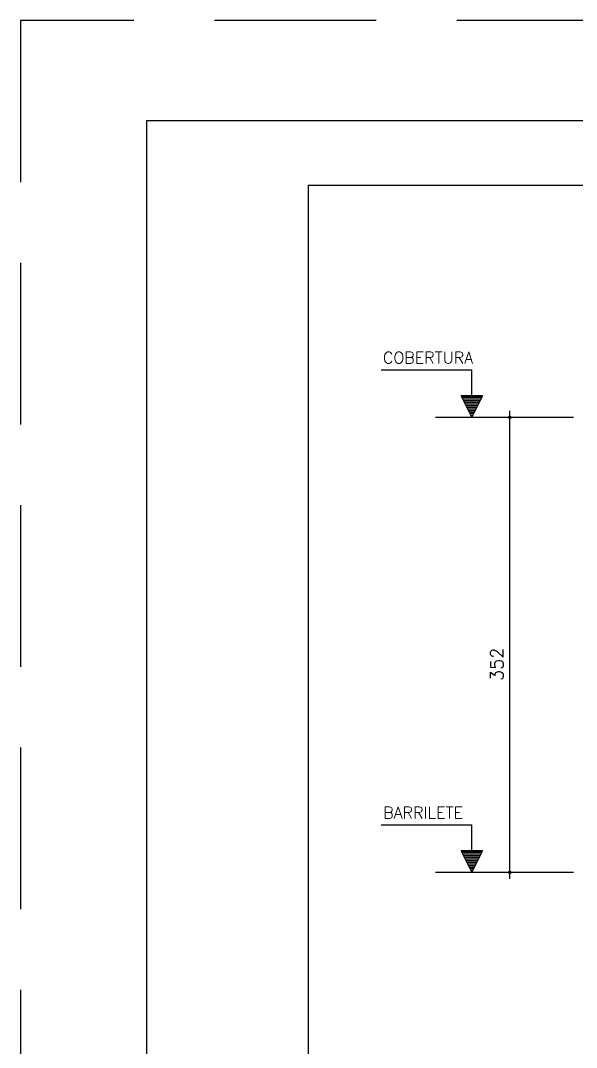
# Model space of a CAD drawing. Extents: x -1.9 to 86, y -1.5 to 60.9.
# Drawn here: x -1.95 to 6.65, y 45.06 to 60.95 of the extents above; entities that cross this region are included whole.
import ezdxf

# ---------------------------------------------------------------- set-up
doc = ezdxf.new("R2010")
doc.units = 0
doc.header["$MEASUREMENT"] = 0
doc.linetypes.add('HIDDEN', pattern=[0.375, 0.25, -0.125])
doc.layers.get('0').update_dxf_attribs({"linetype": 'CONTINUOUS'})
doc.layers.get('Defpoints').update_dxf_attribs({"linetype": 'CONTINUOUS'})
for name, color, linetype in [('ARQ_FOLHA', 7, 'CONTINUOUS'), ('PENA_01', 1, 'CONTINUOUS'), ('PENA_02', 2, 'CONTINUOUS'), ('PENA_03', 3, 'CONTINUOUS')]:
    doc.layers.add(name, color=color, linetype=linetype)
doc.styles.get("Standard").update_dxf_attribs({"font": 'ROMANS.SHX'})

# ---------------------------------------------------------------- blocks, each defined once
blk = doc.blocks.new('FOLHA A1 - 841 X 594')
at = {"layer": 'ARQ_FOLHA', "color": 1}
for points in [[(-841, 0), (0, 0), (0, 594), (-841, 594)], [(-816, 10), (-10, 10), (-10, 584), (-816, 584)]]:
    blk.add_lwpolyline(points, close=True, dxfattribs=at)
at = {"layer": 'Defpoints', "color": 8, "linetype": 'HIDDEN', "ltscale": 100}
blk.add_lwpolyline([(-860.5, 609.5), (-860.5, -15.5), (19.5, -15.5), (19.5, 609.5)], close=True, dxfattribs=at)
blk = doc.blocks.new('*U24')
blk.add_blockref('FOLHA A1 - 841 X 594', (0, 0))

msp = doc.modelspace()

# ---------------------------------------------------------------- linework, layer by layer
at = {"layer": 'PENA_01', "linetype": 'Continuous'}
for p, q in [((4.47, 54.811), (6.601, 54.811)), ((4.47, 47.771), (6.601, 47.771))]:
    msp.add_line(p, q, dxfattribs=at)
at = {"layer": 'PENA_02', "linetype": 'Continuous'}
for centre, radius in [((5.617, 54.811), 0.02), ((5.617, 54.811), 0.01), ((5.617, 47.771), 0.02), ((5.617, 47.771), 0.01)]:
    msp.add_circle(centre, radius, dxfattribs=at)
at = {"layer": 'PENA_03', "linetype": 'Continuous'}
for p, q in [((5.029, 55.542), (3.629, 55.542)), ((5.029, 55.142), (5.029, 55.542)), ((5.031, 55.142), (5.031, 55.544)), ((5.03, 54.811), (4.864, 55.142)), ((4.864, 55.142), (5.029, 55.142)), ((5.03, 54.814), (4.867, 55.141)), ((5.194, 55.141), (4.867, 55.141)), ((5.196, 55.142), (5.03, 54.811)), ((5.194, 55.141), (5.03, 54.814)), ((5.031, 55.142), (5.196, 55.142)), ((5.183, 55.117), (4.877, 55.117)), ((5.171, 55.091), (4.89, 55.091)), ((5.158, 55.066), (4.903, 55.066)), ((5.145, 55.04), (4.915, 55.04)), ((5.132, 55.015), (4.928, 55.015)), ((5.12, 54.989), (4.941, 54.989)), ((5.107, 54.964), (4.954, 54.964)), ((5.094, 54.938), (4.966, 54.938)), ((5.081, 54.913), (4.979, 54.913)), ((5.068, 54.887), (4.992, 54.887)), ((5.056, 54.862), (5.005, 54.862)), ((5.043, 54.836), (5.017, 54.836)), ((5.617, 47.67), (5.617, 54.911)), ((5.029, 48.502), (3.629, 48.502)), ((5.029, 48.102), (5.029, 48.502)), ((5.031, 48.102), (5.031, 48.504)), ((5.03, 47.771), (4.864, 48.102)), ((4.864, 48.102), (5.029, 48.102)), ((5.03, 47.774), (4.867, 48.101)), ((5.194, 48.101), (4.867, 48.101)), ((5.183, 48.077), (4.877, 48.077)), ((5.171, 48.051), (4.89, 48.051)), ((5.158, 48.026), (4.903, 48.026)), ((5.145, 48), (4.915, 48)), ((5.196, 48.102), (5.03, 47.771)), ((5.194, 48.101), (5.03, 47.774)), ((5.031, 48.102), (5.196, 48.102)), ((5.132, 47.975), (4.928, 47.975)), ((5.12, 47.949), (4.941, 47.949)), ((5.107, 47.924), (4.954, 47.924)), ((5.094, 47.898), (4.966, 47.898)), ((5.081, 47.873), (4.979, 47.873)), ((5.068, 47.847), (4.992, 47.847)), ((5.056, 47.822), (5.005, 47.822)), ((5.043, 47.796), (5.017, 47.796))]:
    msp.add_line(p, q, dxfattribs=at)

# ---------------------------------------------------------------- block references
at = {"xscale": 0.09999999999999938, "yscale": 0.09999999999999938, "zscale": 0.09999999999999938}
msp.add_blockref('*U24', (84.1, 0), dxfattribs=at)

# ---------------------------------------------------------------- texts
at = {"layer": 'PENA_03', "linetype": 'Continuous'}
for s, p in [('COBERTURA', (3.655, 55.644)), ('BARRILETE', (3.66, 48.604))]:
    msp.add_text(s, height=0.18, dxfattribs=at).set_placement(p)
msp.add_text('352', height=0.2, rotation=90, dxfattribs=at).set_placement((5.518, 50.732))

doc.saveas('drawing.dxf')
